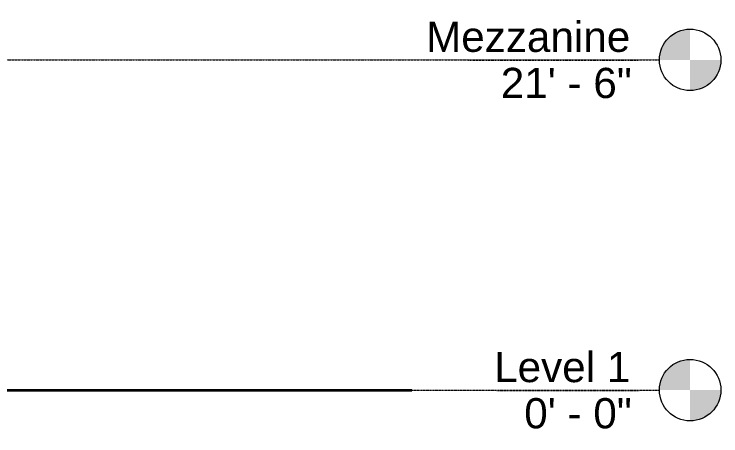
# Model space of a CAD drawing. Header units: inches. Extents: x -23227 to -2744, y -314 to 853.
# Drawn here: x -8758 to -8206, y -36 to 294 of the extents above; entities that cross this region are included whole.
import ezdxf

# ---------------------------------------------------------------- set-up
doc = ezdxf.new("R2010")
doc.units = ezdxf.units.IN
doc.header["$MEASUREMENT"] = 0
doc.linetypes.add('Grid Line 1_2_', pattern=[0.875, 0.5, -0.125, 0.125, -0.125])
doc.linetypes.add('Grid Line 1_2__2_', pattern=[0.875, 0.5, -0.125, 0.125, -0.125])
doc.layers.add('A-FLOR-LEVL', color=51, linetype='Continuous', lineweight=9)
doc.layers.add('C-TOPO', color=7, linetype='Continuous', lineweight=9)
doc.styles.add('Arial', font='arial.ttf', dxfattribs={"height": 23.60479})

# ---------------------------------------------------------------- blocks, each defined once
blk = doc.blocks.new('Level - Level Head - Circle-2773-Section 16')
at = {"layer": 'A-FLOR-LEVL'}
h = blk.add_hatch(color=256, dxfattribs=at)
edge = h.paths.add_edge_path(flags=0)
edge.add_line((-20337.6, 0), (-20361.6, 0))
edge.add_arc((-20337.6, 0), 24, 90, 180, ccw=False)
edge.add_line((-20337.6, 24), (-20337.6, 0))
h = blk.add_hatch(color=256, dxfattribs=at)
edge = h.paths.add_edge_path(flags=0)
edge.add_line((-20337.6, -24), (-20337.6, 0))
edge.add_line((-20337.6, 0), (-20313.6, 0))
edge.add_arc((-20337.6, 0), 24, 270, 360, ccw=False)
at = {"layer": 'A-FLOR-LEVL', "color": 250}
blk.add_circle((-20337.6, 0), 24, dxfattribs=at)
blk = doc.blocks.new('Locker Rooms and Restrooms_rvt-4-Section 16')
at = {"color": 130, "lineweight": 5}
blk.add_blockref('Level - Level Head - Circle-2773-Section 16', (0, 0), dxfattribs=at)
at = {"layer": 'A-FLOR-LEVL', "insert": (-20384.3, 29.84), "char_height": 23.605, "width": 127.008, "attachment_point": 3, "line_spacing_factor": 0.938532, "style": 'Arial', "bg_fill": 3, "box_fill_scale": 1.25, "bg_fill_color": 0, "bg_fill_transparency": 0}
blk.add_mtext('Level 1', dxfattribs=at)
at = {"layer": 'A-FLOR-LEVL', "insert": (-20383.13, -6.23), "char_height": 23.605, "width": 99.936, "attachment_point": 3, "line_spacing_factor": 0.938532, "style": 'Arial', "bg_fill": 3, "box_fill_scale": 1.25, "bg_fill_color": 0, "bg_fill_transparency": 0}
blk.add_mtext('0\' - 0"', dxfattribs=at)
at = {"layer": 'A-FLOR-LEVL', "linetype": 'Grid Line 1_2__2_'}
blk.add_line((-23227.37, 0), (-20361.6, 0), dxfattribs=at)
blk = doc.blocks.new('Level - Level Head - Circle-15001-Section 16')
at = {"layer": 'A-FLOR-LEVL'}
h = blk.add_hatch(color=256, dxfattribs=at)
edge = h.paths.add_edge_path(flags=0)
edge.add_line((-20337.6, 0), (-20361.6, 0))
edge.add_arc((-20337.6, 0), 24, 90, 180, ccw=False)
edge.add_line((-20337.6, 24), (-20337.6, 0))
h = blk.add_hatch(color=256, dxfattribs=at)
edge = h.paths.add_edge_path(flags=0)
edge.add_line((-20337.6, -24), (-20337.6, 0))
edge.add_line((-20337.6, 0), (-20313.6, 0))
edge.add_arc((-20337.6, 0), 24, 270, 360, ccw=False)
blk.add_circle((-20337.6, 0), 24, dxfattribs=at)

msp = doc.modelspace()

# ---------------------------------------------------------------- linework, layer by layer
at = {"layer": 'C-TOPO', "lineweight": 35}
msp.add_line((-9014.4102, 0), (-8447.54174, 0), dxfattribs=at)
at = {"layer": 'C-TOPO'}
msp.add_line((-8447.54174, 0), (-9014.4102, 0), dxfattribs=at)

# ---------------------------------------------------------------- block references
at = {"layer": 'A-FLOR-LEVL'}
for p in [(12107.39261, 258), (12107.39261, 0)]:
    msp.add_blockref('Level - Level Head - Circle-15001-Section 16', p, dxfattribs=at)

# ---------------------------------------------------------------- texts
at = {"layer": 'A-FLOR-LEVL', "char_height": 23.60479, "attachment_point": 3, "line_spacing_factor": 0.938532, "style": 'Arial', "bg_fill": 3, "box_fill_scale": 1.25, "bg_fill_color": 0, "bg_fill_transparency": 0}
for s, insert, width in [('Mezzanine', (-8276.90861, 287.83731), 189.792), ('Level 1', (-8276.90861, 29.83731), 127.008)]:
    msp.add_mtext(s, dxfattribs=dict(at, insert=insert, width=width))

# ---------------------------------------------------------------- next in the draw order: texts
for s, insert, width in [('21\' - 6"', (-8275.73267, 251.77474), 121.824), ('0\' - 0"', (-8275.73267, -6.22526), 99.936)]:
    msp.add_mtext(s, dxfattribs=dict(at, insert=insert, width=width))

# ---------------------------------------------------------------- next in the draw order: linework, layer by layer
at = {"layer": 'A-FLOR-LEVL', "linetype": 'Grid Line 1_2_'}
for p, q in [((-11119.97849, 258), (-8254.20822, 258)), ((-11119.97849, 0), (-8254.20822, 0))]:
    msp.add_line(p, q, dxfattribs=at)

# ---------------------------------------------------------------- next in the draw order: block references
at = {"color": 130, "lineweight": 5}
msp.add_blockref('Locker Rooms and Restrooms_rvt-4-Section 16', (12107.39261, 0), dxfattribs=at)

doc.saveas('drawing.dxf')
